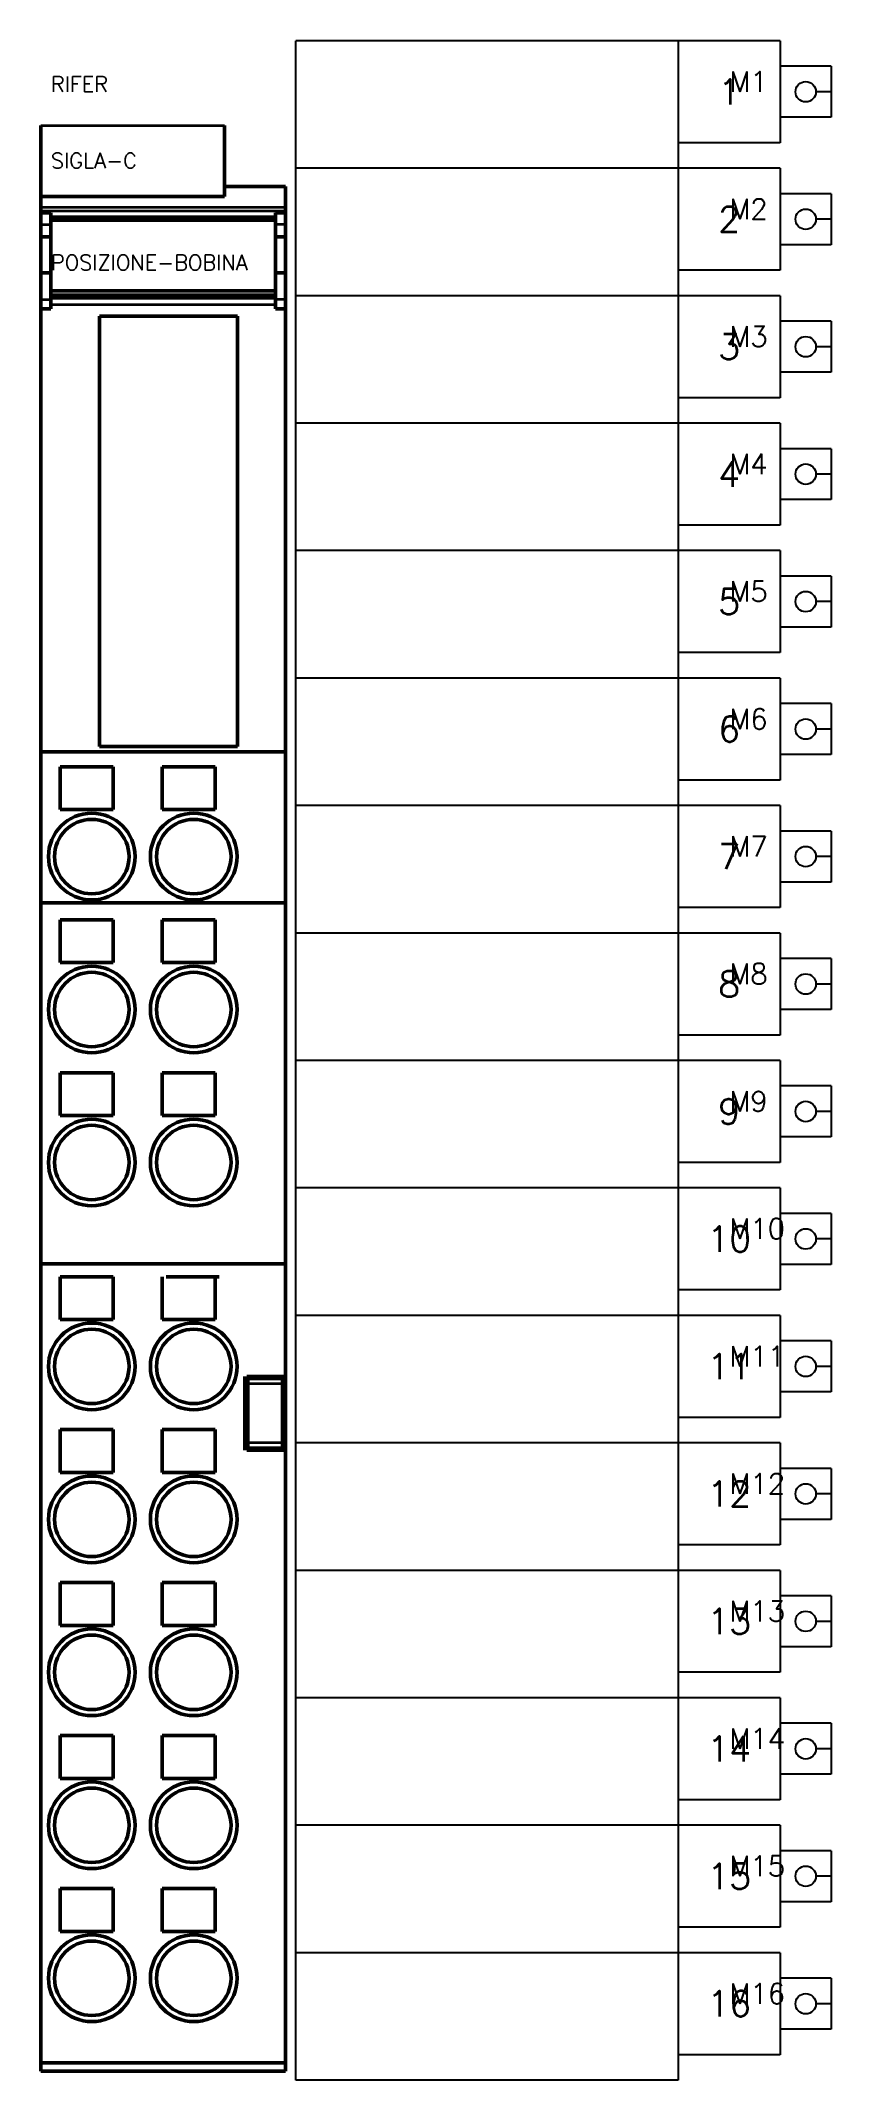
# Model space of a CAD drawing. Extents: x 0 to 78, y 0 to 200.
import ezdxf

# ---------------------------------------------------------------- set-up
doc = ezdxf.new("R2010")
doc.units = 0
doc.header["$LTSCALE"] = 4
doc.linetypes.add('CONTINUA', pattern=[0])
doc.layers.get('0').update_dxf_attribs({"linetype": 'CONTINUOUS'})
doc.layers.add('Sichtbar (ISO)', color=7, linetype='CONTINUOUS', lineweight=50)
doc.layers.add('Sichtbar schmal (ISO)', color=7, linetype='CONTINUOUS', lineweight=35)
doc.styles.get("Standard").update_dxf_attribs({"font": 'romans.shx'})

msp = doc.modelspace()

# ---------------------------------------------------------------- linework, layer by layer
at = {"linetype": 'CONTINUA'}
for p, q in [((62.5, 200), (25, 200)), ((25, 0), (25, 200)), ((62.5, 200), (62.5, 0)), ((72.5, 200), (62.5, 200)), ((72.5, 200), (72.5, 190)), ((77.5, 197.5), (72.5, 197.5)), ((77.5, 197.5), (77.5, 192.5)), ((77.5, 195), (76, 195)), ((77.5, 192.5), (72.5, 192.5)), ((72.5, 190), (62.5, 190)), ((62.5, 187.5), (25, 187.5)), ((72.5, 187.5), (62.5, 187.5)), ((72.5, 187.5), (72.5, 177.5)), ((77.5, 185), (72.5, 185)), ((77.5, 185), (77.5, 180)), ((77.5, 182.5), (76, 182.5)), ((77.5, 180), (72.5, 180)), ((72.5, 177.5), (62.5, 177.5)), ((62.5, 175), (25, 175)), ((72.5, 175), (62.5, 175)), ((72.5, 175), (72.5, 165)), ((77.5, 172.5), (72.5, 172.5)), ((77.5, 172.5), (77.5, 167.5)), ((77.5, 170), (76, 170)), ((77.5, 167.5), (72.5, 167.5)), ((72.5, 165), (62.5, 165)), ((62.5, 162.5), (25, 162.5)), ((72.5, 162.5), (62.5, 162.5)), ((72.5, 162.5), (72.5, 152.5)), ((77.5, 160), (72.5, 160)), ((77.5, 160), (77.5, 155)), ((77.5, 157.5), (76, 157.5)), ((77.5, 155), (72.5, 155)), ((72.5, 152.5), (62.5, 152.5)), ((62.5, 150), (25, 150)), ((72.5, 150), (62.5, 150)), ((72.5, 150), (72.5, 140)), ((77.5, 147.5), (72.5, 147.5)), ((77.5, 147.5), (77.5, 142.5)), ((77.5, 145), (76, 145)), ((77.5, 142.5), (72.5, 142.5)), ((72.5, 140), (62.5, 140)), ((62.5, 137.5), (25, 137.5)), ((72.5, 137.5), (62.5, 137.5)), ((72.5, 137.5), (72.5, 127.5)), ((77.5, 135), (72.5, 135)), ((77.5, 135), (77.5, 130)), ((77.5, 132.5), (76, 132.5)), ((77.5, 130), (72.5, 130)), ((72.5, 127.5), (62.5, 127.5)), ((62.5, 125), (25, 125)), ((72.5, 125), (62.5, 125)), ((72.5, 125), (72.5, 115)), ((77.5, 122.5), (72.5, 122.5)), ((77.5, 122.5), (77.5, 117.5)), ((77.5, 120), (76, 120)), ((77.5, 117.5), (72.5, 117.5)), ((72.5, 115), (62.5, 115)), ((62.5, 112.5), (25, 112.5)), ((72.5, 112.5), (62.5, 112.5)), ((72.5, 112.5), (72.5, 102.5)), ((77.5, 110), (72.5, 110)), ((77.5, 110), (77.5, 105)), ((77.5, 107.5), (76, 107.5)), ((77.5, 105), (72.5, 105)), ((72.5, 102.5), (62.5, 102.5)), ((62.5, 100), (25, 100)), ((72.5, 100), (62.5, 100)), ((72.5, 100), (72.5, 90)), ((77.5, 97.5), (72.5, 97.5)), ((77.5, 97.5), (77.5, 92.5)), ((77.5, 95), (76, 95)), ((77.5, 92.5), (72.5, 92.5)), ((72.5, 90), (62.5, 90)), ((62.5, 87.5), (25, 87.5)), ((72.5, 87.5), (62.5, 87.5)), ((72.5, 87.5), (72.5, 77.5)), ((77.5, 85), (72.5, 85)), ((77.5, 85), (77.5, 80)), ((77.5, 82.5), (76, 82.5)), ((77.5, 80), (72.5, 80)), ((72.5, 77.5), (62.5, 77.5)), ((62.5, 75), (25, 75)), ((72.5, 75), (62.5, 75)), ((72.5, 75), (72.5, 65)), ((77.5, 72.5), (72.5, 72.5)), ((77.5, 72.5), (77.5, 67.5)), ((77.5, 70), (76, 70)), ((77.5, 67.5), (72.5, 67.5)), ((72.5, 65), (62.5, 65)), ((62.5, 62.5), (25, 62.5)), ((72.5, 62.5), (62.5, 62.5)), ((72.5, 62.5), (72.5, 52.5)), ((77.5, 60), (72.5, 60)), ((77.5, 60), (77.5, 55)), ((77.5, 57.5), (76, 57.5)), ((77.5, 55), (72.5, 55)), ((72.5, 52.5), (62.5, 52.5)), ((62.5, 50), (25, 50)), ((72.5, 50), (62.5, 50)), ((72.5, 50), (72.5, 40)), ((77.5, 47.5), (72.5, 47.5)), ((77.5, 47.5), (77.5, 42.5)), ((77.5, 45), (76, 45)), ((77.5, 42.5), (72.5, 42.5)), ((72.5, 40), (62.5, 40)), ((62.5, 37.5), (25, 37.5)), ((72.5, 37.5), (62.5, 37.5)), ((72.5, 37.5), (72.5, 27.5)), ((77.5, 35), (72.5, 35)), ((77.5, 35), (77.5, 30)), ((77.5, 32.5), (76, 32.5)), ((77.5, 30), (72.5, 30)), ((72.5, 27.5), (62.5, 27.5)), ((62.5, 25), (25, 25)), ((72.5, 25), (62.5, 25)), ((72.5, 25), (72.5, 15)), ((77.5, 22.5), (72.5, 22.5)), ((77.5, 22.5), (77.5, 17.5)), ((77.5, 20), (76, 20)), ((77.5, 17.5), (72.5, 17.5)), ((72.5, 15), (62.5, 15)), ((62.5, 12.5), (25, 12.5)), ((72.5, 12.5), (62.5, 12.5)), ((72.5, 12.5), (72.5, 2.5)), ((77.5, 10), (72.5, 10)), ((77.5, 10), (77.5, 5)), ((77.5, 7.5), (76, 7.5)), ((77.5, 5), (72.5, 5)), ((72.5, 2.5), (62.5, 2.5)), ((62.5, 0), (25, 0)), ((62.5, 0), (25, 0))]:
    msp.add_line(p, q, dxfattribs=at)
for centre in [(75, 195), (75, 182.5), (75, 170), (75, 157.5), (75, 145), (75, 132.5), (75, 120), (75, 107.5), (75, 95), (75, 82.5), (75, 70), (75, 57.5), (75, 45), (75, 32.5), (75, 20), (75, 7.5)]:
    msp.add_circle(centre, 1, dxfattribs=at)
at = {"layer": 'Sichtbar (ISO)'}
for p, q in [((0, 191.69), (0, 184.72)), ((18, 184.72), (18, 191.69)), ((18, 184.72), (0, 184.72)), ((0, 183.7), (0, 184.72)), ((18, 185.7), (24, 185.7)), ((24, 185.7), (24, 183.7)), ((0, 183.7), (0, 183.33)), ((0, 183.13), (0, 183.33)), ((0, 183.13), (0, 183.12)), ((0, 183.13), (1, 183.13)), ((0, 183.12), (0, 181.98)), ((0, 183.12), (1, 183.12)), ((1, 183.12), (1, 183.13)), ((1, 181.98), (1, 183.12)), ((1, 182.42), (23, 182.42)), ((23, 183.13), (24, 183.13)), ((23, 183.13), (23, 183.12)), ((24, 183.12), (23, 183.12)), ((23, 183.12), (23, 181.98)), ((24, 183.33), (24, 183.7)), ((24, 183.33), (24, 183.13)), ((24, 183.13), (24, 183.12)), ((24, 183.12), (24, 181.98)), ((0, 180.77), (0, 181.98)), ((0, 180.77), (0, 177.24)), ((0, 180.77), (1, 180.77)), ((1, 181.98), (1, 180.77)), ((1, 177.24), (1, 180.77)), ((23, 180.77), (23, 181.98)), ((23, 180.77), (23, 177.24)), ((24, 180.77), (23, 180.77)), ((24, 180.77), (24, 181.98)), ((24, 180.77), (24, 177.24)), ((0, 174.62), (0, 177.24)), ((0, 177.24), (1, 177.24)), ((1, 177.24), (1, 174.62)), ((24, 177.24), (23, 177.24)), ((23, 174.62), (23, 177.24)), ((24, 174.62), (24, 177.24)), ((0, 174.62), (0, 173.7)), ((1, 175.49), (23, 175.49)), ((1, 174.79), (23, 174.79)), ((1, 173.7), (1, 174.62)), ((23, 174.62), (23, 173.7)), ((24, 174.62), (24, 173.7)), ((0, 173.7), (0, 130.26)), ((1, 173.7), (0, 173.7)), ((5.74, 173), (19.3, 173)), ((5.74, 130.8), (5.74, 173)), ((19.3, 173), (19.3, 130.8)), ((24, 173.7), (23, 173.7)), ((24, 130.26), (24, 173.7)), ((0, 130.26), (0, 128.8)), ((0, 130.26), (24, 130.26)), ((19.3, 130.8), (5.74, 130.8)), ((24, 128.8), (24, 130.26)), ((0, 128.8), (0, 115.46)), ((1.9, 124.6), (1.9, 128.8)), ((1.9, 128.8), (7.1, 128.8)), ((7.1, 128.8), (7.1, 124.6)), ((11.9, 128.8), (17.1, 128.8)), ((11.9, 124.6), (11.9, 128.8)), ((17.1, 128.8), (17.1, 124.6)), ((24, 115.46), (24, 128.8)), ((7.1, 124.6), (1.9, 124.6)), ((17.1, 124.6), (11.9, 124.6)), ((0, 115.46), (0, 114)), ((0, 115.46), (24, 115.46)), ((0, 114), (0, 80.06)), ((24, 114), (24, 115.46)), ((24, 80.06), (24, 114)), ((1.9, 109.6), (1.9, 113.8)), ((1.9, 113.8), (7.1, 113.8)), ((7.1, 113.8), (7.1, 109.6)), ((11.9, 113.8), (17.1, 113.8)), ((11.9, 109.6), (11.9, 113.8)), ((17.1, 113.8), (17.1, 109.6)), ((7.1, 109.6), (1.9, 109.6)), ((17.1, 109.6), (11.9, 109.6)), ((1.9, 98.8), (7.1, 98.8)), ((1.9, 94.6), (1.9, 98.8)), ((7.1, 98.8), (7.1, 94.6)), ((11.9, 98.8), (17.1, 98.8)), ((11.9, 94.6), (11.9, 98.8)), ((17.1, 98.8), (17.1, 94.6)), ((7.1, 94.6), (1.9, 94.6)), ((17.1, 94.6), (11.9, 94.6)), ((0, 80.06), (0, 78.6)), ((0, 80.06), (24, 80.06)), ((24, 78.6), (24, 80.06)), ((0, 78.6), (0, 45.06)), ((1.9, 74.6), (1.9, 78.8)), ((1.9, 78.8), (7.1, 78.8)), ((7.1, 78.8), (7.1, 74.6)), ((11.9, 74.6), (11.9, 78.8)), ((12.3, 78.8), (17.5, 78.8)), ((17.1, 78.8), (17.1, 74.6)), ((24, 69), (24, 78.6)), ((7.1, 74.6), (1.9, 74.6)), ((17.1, 74.6), (11.9, 74.6)), ((20, 61.8), (20, 69)), ((20.2, 69), (24, 69)), ((20.3, 68.31), (20.3, 68.81)), ((20.3, 68.31), (20.3, 62.49)), ((20.5, 68.81), (23.7, 68.81)), ((23.7, 68.81), (23.7, 68.31)), ((23.7, 62.49), (23.7, 68.31)), ((24, 69), (24, 61.8)), ((1.9, 63.8), (7.1, 63.8)), ((1.9, 59.6), (1.9, 63.8)), ((7.1, 63.8), (7.1, 59.6)), ((11.9, 63.8), (17.1, 63.8)), ((11.9, 59.6), (11.9, 63.8)), ((17.1, 63.8), (17.1, 59.6)), ((20.3, 61.99), (20.3, 62.49)), ((23.7, 62.49), (23.7, 61.99)), ((24, 61.8), (20.2, 61.8)), ((20.5, 61.99), (23.7, 61.99)), ((24, 45.06), (24, 61.8)), ((7.1, 59.6), (1.9, 59.6)), ((17.1, 59.6), (11.9, 59.6)), ((1.9, 44.6), (1.9, 48.8)), ((1.9, 48.8), (7.1, 48.8)), ((7.1, 48.8), (7.1, 44.6)), ((11.9, 48.8), (17.1, 48.8)), ((11.9, 44.6), (11.9, 48.8)), ((17.1, 48.8), (17.1, 44.6)), ((0, 45.06), (0, 43.6)), ((7.1, 44.6), (1.9, 44.6)), ((17.1, 44.6), (11.9, 44.6)), ((24, 43.6), (24, 45.06)), ((0, 43.6), (0, 1.7)), ((24, 1.7), (24, 43.6)), ((1.9, 33.8), (7.1, 33.8)), ((1.9, 29.6), (1.9, 33.8)), ((7.1, 33.8), (7.1, 29.6)), ((11.9, 33.8), (17.1, 33.8)), ((11.9, 29.6), (11.9, 33.8)), ((17.1, 33.8), (17.1, 29.6)), ((7.1, 29.6), (1.9, 29.6)), ((17.1, 29.6), (11.9, 29.6)), ((1.9, 18.8), (7.1, 18.8)), ((1.9, 14.6), (1.9, 18.8)), ((7.1, 18.8), (7.1, 14.6)), ((11.9, 18.8), (17.1, 18.8)), ((11.9, 14.6), (11.9, 18.8)), ((17.1, 18.8), (17.1, 14.6)), ((7.1, 14.6), (1.9, 14.6)), ((17.1, 14.6), (11.9, 14.6)), ((0, 1.7), (0, 0.9)), ((0, 1.7), (24, 1.7)), ((0, 0.9), (24, 0.9)), ((24, 0.9), (24, 1.7))]:
    msp.add_line(p, q, dxfattribs=at)
for centre, radius in [((5, 120), 4.25), ((15, 120), 4.25), ((5, 120), 3.65), ((15, 120), 3.65), ((5, 105), 4.25), ((5, 105), 3.65), ((15, 105), 4.25), ((15, 105), 3.65), ((5, 90), 4.25), ((15, 90), 4.25), ((5, 90), 3.65), ((15, 90), 3.65), ((5, 70), 4.25), ((15, 70), 4.25), ((5, 70), 3.65), ((15, 70), 3.65), ((5, 55), 4.25), ((5, 55), 3.65), ((15, 55), 4.25), ((15, 55), 3.65), ((5, 40), 4.25), ((15, 40), 4.25), ((5, 40), 3.65), ((15, 40), 3.65), ((5, 25), 4.25), ((5, 25), 3.65), ((15, 25), 4.25), ((15, 25), 3.65), ((5, 10), 4.25), ((15, 10), 4.25), ((5, 10), 3.65), ((15, 10), 3.65)]:
    msp.add_circle(centre, radius, dxfattribs=at)
at = {"layer": 'Sichtbar schmal (ISO)'}
for p, q in [((0, 191.69), (18, 191.69)), ((0, 183.7), (24, 183.7)), ((0, 183.33), (24, 183.33)), ((1, 182.76), (23, 182.76)), ((1, 182.61), (23, 182.61)), ((0, 181.98), (1, 181.98)), ((24, 181.98), (23, 181.98)), ((0, 174.62), (1, 174.62)), ((1, 175.11), (23, 175.11)), ((1, 174.13), (23, 174.13)), ((24, 174.62), (23, 174.62)), ((20.5, 68.31), (23.7, 68.31)), ((23.7, 62.49), (20.5, 62.49))]:
    msp.add_line(p, q, dxfattribs=at)

# ---------------------------------------------------------------- texts
at = {"linetype": 'CONTINUA', "char_height": 2.5, "attachment_point": 5}
for s, insert in [('1', (67.5, 195)), ('2', (67.5, 182.5)), ('3', (67.5, 170)), ('4', (67.5, 157.5)), ('5', (67.5, 145)), ('6', (67.5, 132.5)), ('7', (67.5, 120)), ('8', (67.5, 107.5)), ('9', (67.5, 95)), ('10', (67.5, 82.5)), ('11', (67.5, 70)), ('12', (67.5, 57.5)), ('13', (67.5, 45)), ('14', (67.5, 32.5)), ('15', (67.5, 20)), ('16', (67.5, 7.5))]:
    msp.add_mtext_dynamic_manual_height_columns(s, width=10, gutter_width=1, heights=[9], dxfattribs=dict(at, insert=insert))
at = {"color": 3, "linetype": 'CONTINUA'}
for tag, p, s, flags in [('RIFER', (1, 195), 'RIFER ?', 8), ('SIGLA-C', (1, 187.5), 'SIGLA ?', 9)]:
    msp.add_attdef(tag, p, s, height=1.5, dxfattribs=dict(at, flags=flags))
at = {"color": 4, "linetype": 'CONTINUA', "flags": 8}
for tag, p in [('M1', (67.5, 195)), ('M2', (67.5, 182.5)), ('M3', (67.5, 170)), ('M4', (67.5, 157.5)), ('M5', (67.5, 145)), ('M6', (67.5, 132.5)), ('M7', (67.5, 120)), ('M8', (67.5, 107.5)), ('M9', (67.5, 95)), ('M10', (67.5, 82.5)), ('M11', (67.5, 70)), ('M12', (67.5, 57.5)), ('M13', (67.5, 45)), ('M14', (67.5, 32.5)), ('M15', (67.5, 20)), ('M16', (67.5, 7.5))]:
    msp.add_attdef(tag, p, '', height=2, dxfattribs=at)
at = {"linetype": 'CONTINUA', "flags": 9}
for tag, p, s, height in [('F1', (77.5, 195), '', 0.00001), ('F2', (77.5, 182.5), '', 0.00001), ('F3', (77.5, 170), '', 0.00001), ('F4', (77.5, 157.5), '', 0.00001), ('F5', (77.5, 145), '', 0.00001), ('F6', (77.5, 132.5), '', 0.00001), ('F7', (77.5, 120), '', 0.00001), ('F8', (77.5, 107.5), '', 0.00001), ('F9', (77.5, 95), '', 0.00001), ('F10', (77.5, 82.5), '', 0.00001), ('F11', (77.5, 70), '', 0.00001), ('F12', (77.5, 57.5), '', 0.00001), ('F13', (77.5, 45), '', 0.00001), ('F14', (77.5, 32.5), '', 0.00001), ('F15', (77.5, 20), '', 0.00001), ('TIPOSIG', (77.5, 7.5), '4', 0.00000001), ('POSIZIONE-C', (77.5, 7.5), '', 0.00000001), ('T-CONTATTO', (77.5, 7.5), '', 0.00000001), ('DESCRIZIONE-C', (77.5, 7.5), '', 0.00000001), ('F16', (77.5, 7.5), '', 0.00001)]:
    msp.add_attdef(tag, p, s, height=height, dxfattribs=at)
at = {"linetype": 'CONTINUA', "text_generation_flag": 2, "flags": 9}
for tag, p, s, height in [('F1', (77.5, 195), '', 0.00001), ('F1', (77.5, 195), '', 0.00001), ('F2', (77.5, 182.5), '', 0.00001), ('F2', (77.5, 182.5), '', 0.00001), ('F3', (77.5, 170), '', 0.00001), ('F3', (77.5, 170), '', 0.00001), ('F4', (77.5, 157.5), '', 0.00001), ('F4', (77.5, 157.5), '', 0.00001), ('F5', (77.5, 145), '', 0.00001), ('F5', (77.5, 145), '', 0.00001), ('F6', (77.5, 132.5), '', 0.00001), ('F6', (77.5, 132.5), '', 0.00001), ('F7', (77.5, 120), '', 0.00001), ('F7', (77.5, 120), '', 0.00001), ('F8', (77.5, 107.5), '', 0.00001), ('F8', (77.5, 107.5), '', 0.00001), ('F9', (77.5, 95), '', 0.00001), ('F9', (77.5, 95), '', 0.00001), ('F10', (77.5, 82.5), '', 0.00001), ('F10', (77.5, 82.5), '', 0.00001), ('F11', (77.5, 70), '', 0.00001), ('F11', (77.5, 70), '', 0.00001), ('F12', (77.5, 57.5), '', 0.00001), ('F12', (77.5, 57.5), '', 0.00001), ('F13', (77.5, 45), '', 0.00001), ('F13', (77.5, 45), '', 0.00001), ('F14', (77.5, 32.5), '', 0.00001), ('F14', (77.5, 32.5), '', 0.00001), ('F15', (77.5, 20), '', 0.00001), ('F15', (77.5, 20), '', 0.00001), ('TIPOSIG', (77.5, 7.5), '4', 0.00000001), ('POSIZIONE-C', (77.5, 7.5), '', 0.00000001), ('T-CONTATTO', (77.5, 7.5), '', 0.00000001), ('DESCRIZIONE-C', (77.5, 7.5), '', 0.00000001), ('F16', (77.5, 7.5), '', 0.00001), ('F16', (77.5, 7.5), '', 0.00001), ('DESCRIZIONE-C', (77.5, 7.5), '', 0.00000001), ('T-CONTATTO', (77.5, 7.5), '', 0.00000001), ('POSIZIONE-C', (77.5, 7.5), '', 0.00000001), ('TIPOSIG', (77.5, 7.5), '4', 0.00000001)]:
    msp.add_attdef(tag, p, s, height=height, dxfattribs=at)
at = {"color": 3, "linetype": 'CONTINUA'}
msp.add_attdef('POSIZIONE-BOBINA', (1, 177.5), '', height=1.5, dxfattribs=at)

doc.saveas('drawing.dxf')
